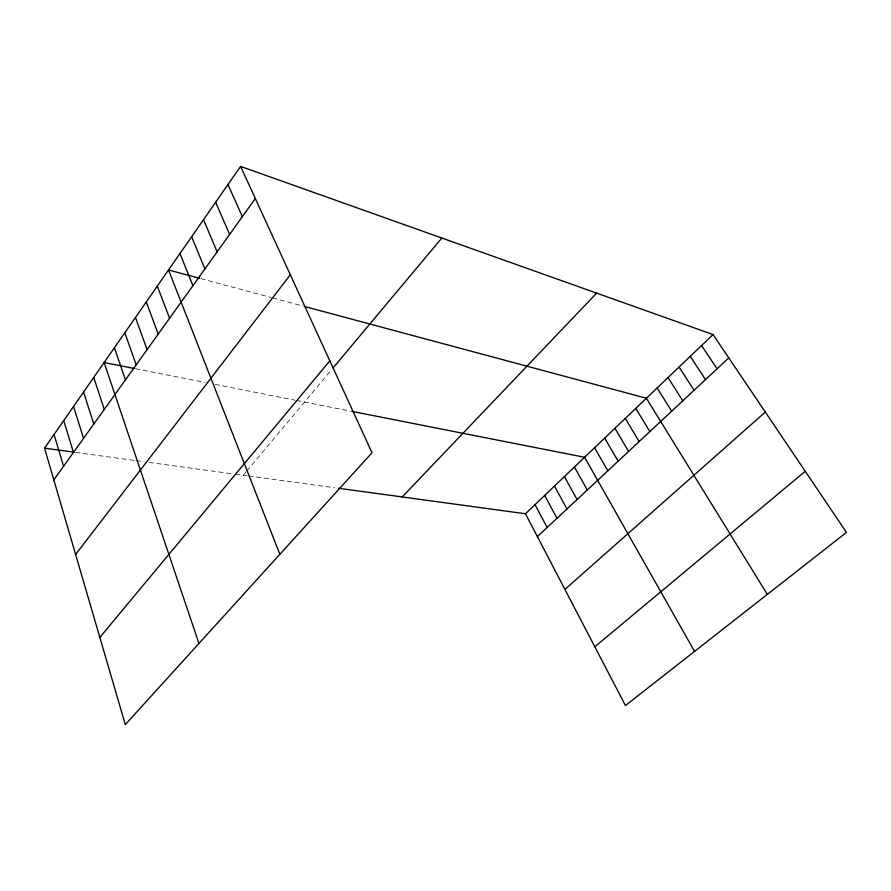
<?xml version="1.0" encoding="UTF-8"?>
<svg xmlns="http://www.w3.org/2000/svg" width="891" height="891" viewBox="0 0 891 891"><rect width="100%" height="100%" fill="white"/><g stroke="black" fill="none" stroke-linecap="round" stroke-linejoin="round"><path stroke-width="0.67" stroke-dasharray="4.46 3.34" d="M243.232 475.259L245.916 472.052M246.807 470.994L331.43 369.899M75.49 452.372L134.831 460.469M136.156 460.647L143.986 461.716M149.12 462.418L233.899 473.99M235.235 474.168L247.264 475.805M248.6 475.994L334.66 487.733M135.51 368.718L204.752 382.373M215.11 384.411L295.166 400.204M296.503 400.46L350.497 411.119M200.843 278.627L271.287 297.549M272.59 297.895L303.319 306.148"/><path stroke-width="1.34" d="M240.581 166.394L372.015 452.751L125.308 724.606L44.55 448.151L240.581 166.394L713.056 334.559L846.45 532.395L625.449 705.538L525.478 513.762L338.502 488.257M53.816 479.881L255.327 198.526M75.612 554.469L290.321 274.773M99.837 637.421L329.826 360.844M333.089 367.916L441.825 238.02M402.22 496.944L596.636 293.128M525.478 513.762L713.056 334.559M537.384 536.605L728.782 357.881M564.916 589.419L765.313 412.065M594.82 646.777L805.252 471.294M44.55 448.151L74.165 452.194M134.173 368.451L104.124 362.526L198.938 643.458M351.778 411.364L584.596 457.283L694.557 651.399M199.573 278.293L168.533 269.962L279.852 554.302M304.644 306.504L646.387 398.244L767.329 594.386M701.573 345.519L717.055 368.829M690.258 356.344L705.494 379.633M679.076 367.014L694.078 390.291M668.038 377.561L682.807 400.816M657.146 387.975L671.68 411.197M635.762 408.401L649.851 431.578M625.282 418.414L639.148 441.58M614.913 428.315L628.578 451.447M604.688 438.094L618.142 461.193M594.575 447.75L607.829 470.816M574.439 466.995L587.292 490.005M564.404 476.574L577.056 499.561M554.492 486.041L566.954 508.995M544.702 495.396L556.975 518.306M535.034 504.64L547.119 527.505M227.985 184.504L242.341 216.658M215.633 202.257L229.611 234.422M203.516 219.676L217.137 251.852M191.632 236.75L204.897 268.937M179.971 253.512L192.901 285.688M157.295 286.1L169.568 318.254M146.269 301.949L158.242 334.092M135.454 317.508L147.115 349.617M124.818 332.777L136.189 364.876M114.382 347.791L125.464 379.844M93.744 377.439L104.28 409.426M83.554 392.085L93.822 424.027M73.541 406.474L83.554 438.372M63.707 420.619L73.463 452.461M54.05 434.507L63.551 466.294"/></g></svg>
